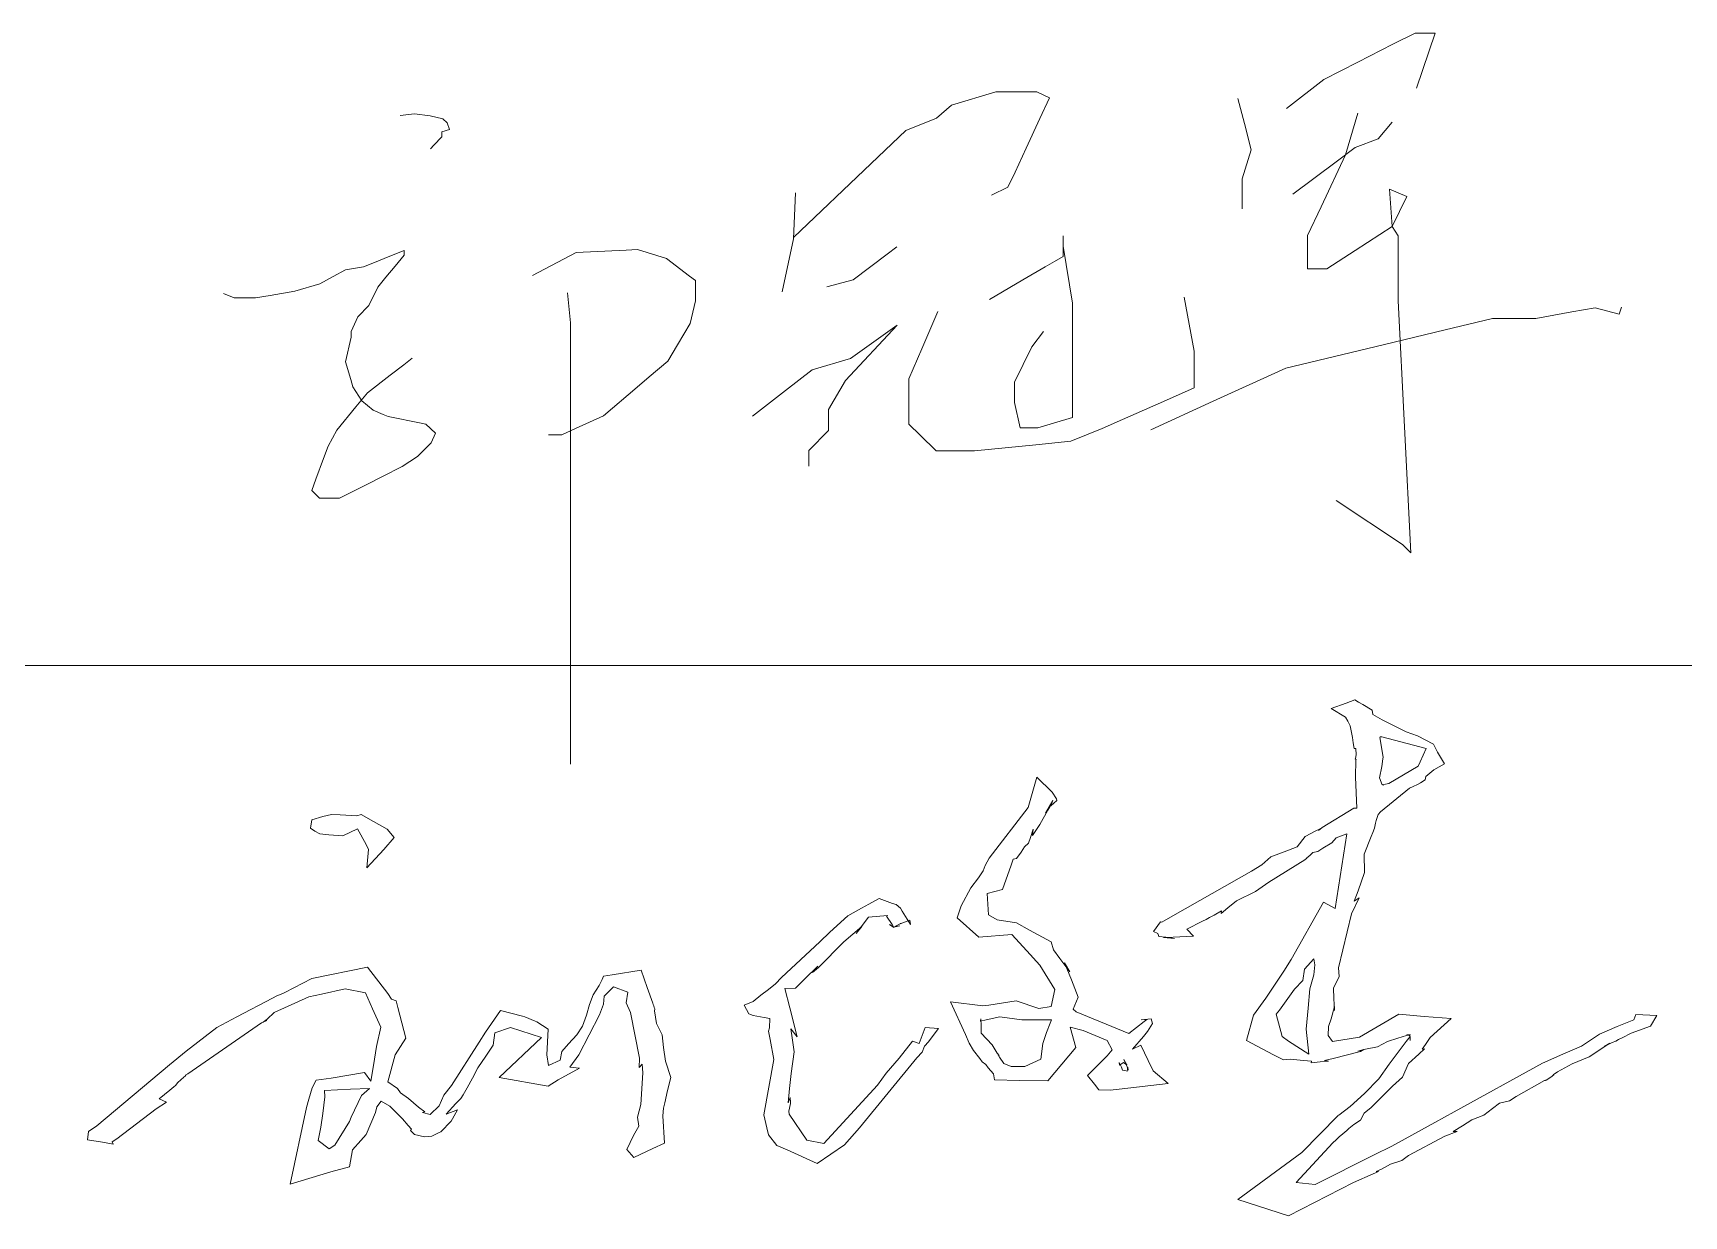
# Model space of a CAD drawing. Header units: millimetres. Extents: x 5 to 599, y 5 to 425.
# Drawn here: x 569.41 to 587.3, y 112 to 124.82 of the extents above; entities that cross this region are included whole.
import ezdxf

# ---------------------------------------------------------------- set-up
doc = ezdxf.new("R2010")
doc.units = ezdxf.units.MM
doc.linetypes.add('XKITLINE00', pattern=[0])
doc.layers.add('OtherObjectType', color=1, linetype='Continuous', lineweight=0)

# ---------------------------------------------------------------- blocks, each defined once
blk = doc.blocks.new('*A3')
at = {"layer": 'OtherObjectType', "color": 7, "linetype": 'XKITLINE00', "lineweight": 0}
for p, q in [((583.763, 124.503), (584.143, 124.697)), ((584.143, 124.697), (584.383, 124.819)), ((584.383, 124.819), (584.601, 124.819)), ((584.601, 124.819), (584.399, 124.223)), ((583.394, 124.315), (583.763, 124.503)), ((582.989, 124), (583.394, 124.315)), ((579.36, 124.038), (579.839, 124.181)), ((579.839, 124.181), (580.133, 124.181)), ((580.133, 124.181), (580.283, 124.181)), ((580.283, 124.181), (580.422, 124.118)), ((579.199, 123.896), (579.36, 124.038)), ((580.422, 124.118), (580.318, 123.894)), ((580.422, 124.118), (580.422, 124.118)), ((582.463, 124.109), (582.533, 123.84)), ((573.387, 123.924), (573.541, 123.943)), ((573.541, 123.943), (573.712, 123.921)), ((573.712, 123.921), (573.848, 123.888)), ((573.848, 123.888), (573.895, 123.846)), ((573.895, 123.846), (573.92, 123.772)), ((578.866, 123.764), (579.199, 123.896)), ((580.318, 123.894), (580.168, 123.571)), ((582.533, 123.84), (582.607, 123.552)), ((583.763, 123.949), (583.63, 123.5)), ((583.983, 123.674), (584.133, 123.852)), ((573.753, 123.605), (573.714, 123.565)), ((573.837, 123.693), (573.753, 123.605)), ((573.92, 123.772), (573.837, 123.747)), ((573.837, 123.747), (573.837, 123.693)), ((578.489, 123.405), (578.866, 123.764)), ((583.733, 123.577), (583.983, 123.674)), ((580.168, 123.571), (580.049, 123.313)), ((582.607, 123.552), (582.51, 123.24)), ((583.058, 123.074), (583.527, 123.423)), ((583.63, 123.5), (583.365, 122.937)), ((583.527, 123.423), (583.733, 123.577)), ((577.648, 122.604), (578.489, 123.405)), ((580.049, 123.313), (579.972, 123.147)), ((577.67, 123.086), (577.647, 122.589)), ((579.972, 123.147), (579.793, 123.063)), ((582.51, 123.24), (582.51, 122.914)), ((584.295, 123.046), (584.105, 123.127)), ((584.105, 123.127), (584.133, 122.723)), ((583.365, 122.937), (583.217, 122.624)), ((584.133, 122.723), (584.295, 123.046)), ((583.735, 122.463), (584.133, 122.723)), ((584.133, 122.723), (584.201, 122.621)), ((577.647, 122.589), (577.526, 122.013)), ((580.571, 122.508), (580.571, 122.622)), ((580.571, 122.622), (580.571, 122.508)), ((583.217, 122.624), (583.217, 122.383)), ((584.201, 122.621), (584.201, 122.348)), ((573.107, 122.332), (573.276, 122.4)), ((573.276, 122.4), (573.43, 122.461)), ((573.43, 122.412), (573.331, 122.292)), ((573.43, 122.461), (573.43, 122.412)), ((574.822, 122.192), (575.293, 122.441)), ((575.293, 122.441), (575.836, 122.466)), ((575.836, 122.466), (575.959, 122.472)), ((575.959, 122.472), (576.271, 122.377)), ((576.271, 122.377), (576.523, 122.185)), ((578.294, 122.143), (578.663, 122.423)), ((578.663, 122.423), (578.768, 122.503)), ((580.475, 122.342), (580.571, 122.397)), ((580.571, 122.397), (580.571, 122.508)), ((580.571, 122.508), (580.67, 121.892)), ((583.217, 122.383), (583.217, 122.263)), ((583.428, 122.263), (583.735, 122.463)), ((584.201, 122.348), (584.201, 122.062)), ((572.516, 122.101), (572.66, 122.179)), ((572.66, 122.179), (572.796, 122.253)), ((572.796, 122.253), (572.99, 122.286)), ((572.99, 122.286), (573.107, 122.332)), ((573.232, 122.172), (573.144, 122.066)), ((573.331, 122.292), (573.232, 122.172)), ((576.523, 122.185), (576.587, 122.136)), ((580.134, 122.143), (580.376, 122.284)), ((580.376, 122.284), (580.475, 122.342)), ((583.217, 122.263), (583.428, 122.263)), ((571.472, 121.995), (571.589, 121.948)), ((571.98, 121.975), (572.247, 122.02)), ((572.247, 122.02), (572.516, 122.101)), ((573.144, 122.066), (573.046, 121.868)), ((575.2, 122.002), (575.232, 121.679)), ((576.587, 122.136), (576.587, 121.918)), ((578.011, 122.069), (578.294, 122.143)), ((579.77, 121.932), (580.134, 122.143)), ((584.201, 122.062), (584.201, 121.918)), ((571.589, 121.948), (571.82, 121.948)), ((571.82, 121.948), (571.98, 121.975)), ((573.046, 121.868), (572.929, 121.742)), ((576.587, 121.918), (576.527, 121.673)), ((580.67, 121.892), (580.67, 121.259)), ((581.989, 121.373), (581.881, 121.955)), ((584.201, 121.918), (584.337, 119.185)), ((586.08, 121.796), (586.332, 121.841)), ((586.332, 121.841), (586.595, 121.773)), ((586.595, 121.773), (586.618, 121.848)), ((572.929, 121.742), (572.855, 121.584)), ((575.232, 121.679), (575.232, 121.206)), ((576.527, 121.673), (576.39, 121.441)), ((578.772, 121.653), (578.213, 121.054)), ((578.265, 121.293), (578.772, 121.653)), ((579.211, 121.801), (579.038, 121.396)), ((584.707, 121.602), (585.223, 121.727)), ((585.223, 121.727), (585.692, 121.727)), ((585.692, 121.727), (586.08, 121.796)), ((572.855, 121.524), (572.795, 121.257)), ((572.855, 121.584), (572.855, 121.524)), ((580.232, 121.419), (580.358, 121.584)), ((584.036, 121.441), (584.707, 121.602)), ((573.426, 121.225), (573.517, 121.296)), ((576.39, 121.441), (576.285, 121.264)), ((577.849, 121.17), (578.265, 121.293)), ((579.038, 121.396), (578.898, 121.07)), ((580.041, 121.037), (580.232, 121.419)), ((581.989, 121.111), (581.989, 121.373)), ((582.982, 121.188), (584.036, 121.441)), ((572.795, 121.257), (572.851, 121.064)), ((573.032, 120.919), (573.28, 121.111)), ((573.28, 121.111), (573.426, 121.225)), ((575.232, 121.206), (575.232, 121.006)), ((576.285, 121.264), (576.084, 121.093)), ((577.561, 120.945), (577.849, 121.17)), ((580.67, 121.259), (580.67, 121.014)), ((581.989, 120.975), (581.989, 121.111)), ((582.195, 120.828), (582.982, 121.188)), ((572.851, 121.064), (572.873, 120.986)), ((572.873, 120.986), (572.97, 120.834)), ((572.907, 120.767), (573.032, 120.919)), ((575.232, 121.006), (575.231, 116.896)), ((575.953, 120.981), (575.59, 120.672)), ((576.084, 121.093), (575.953, 120.981)), ((577.203, 120.666), (577.561, 120.945)), ((578.213, 121.054), (578.028, 120.74)), ((578.898, 121.07), (578.898, 120.786)), ((580.041, 120.814), (580.041, 121.037)), ((580.67, 121.014), (580.67, 120.831)), ((581.689, 120.842), (581.989, 120.975)), ((572.7, 120.516), (572.907, 120.767)), ((572.97, 120.834), (573.096, 120.732)), ((578.028, 120.74), (578.028, 120.512)), ((578.898, 120.786), (578.898, 120.58)), ((580.105, 120.54), (580.041, 120.814)), ((580.67, 120.831), (580.67, 120.654)), ((581.212, 120.631), (581.689, 120.842)), ((581.518, 120.519), (582.195, 120.828)), ((573.096, 120.732), (573.201, 120.687)), ((573.201, 120.687), (573.256, 120.664)), ((573.256, 120.664), (573.616, 120.59)), ((573.616, 120.59), (573.665, 120.58)), ((573.665, 120.58), (573.769, 120.483)), ((575.59, 120.672), (575.286, 120.533)), ((578.898, 120.58), (579.02, 120.46)), ((580.67, 120.654), (580.295, 120.54)), ((580.993, 120.534), (581.212, 120.631)), ((572.605, 120.343), (572.7, 120.516)), ((573.769, 120.483), (573.722, 120.379)), ((575.138, 120.466), (574.995, 120.466)), ((575.286, 120.533), (575.138, 120.466)), ((578.028, 120.512), (577.815, 120.295)), ((579.02, 120.46), (579.194, 120.29)), ((580.295, 120.54), (580.105, 120.54)), ((580.272, 120.358), (580.654, 120.397)), ((580.654, 120.397), (580.993, 120.534)), ((572.474, 119.986), (572.555, 120.207)), ((572.555, 120.207), (572.605, 120.343)), ((573.574, 120.23), (573.41, 120.121)), ((573.722, 120.379), (573.574, 120.23)), ((577.815, 120.295), (577.815, 120.124)), ((579.194, 120.29), (579.609, 120.29)), ((579.609, 120.29), (580.272, 120.358)), ((573.41, 120.121), (573.194, 120.012)), ((572.429, 119.863), (572.474, 119.986)), ((572.512, 119.777), (572.429, 119.863)), ((572.89, 119.859), (572.728, 119.777)), ((573.019, 119.924), (572.89, 119.859)), ((573.194, 120.012), (573.019, 119.924)), ((572.557, 119.777), (572.512, 119.777)), ((572.728, 119.777), (572.557, 119.777)), ((584.245, 119.277), (583.527, 119.752)), ((584.337, 119.185), (584.245, 119.277)), ((539.9, 117.964), (593.969, 117.964)), ((583.636, 117.558), (583.474, 117.498)), ((583.731, 117.595), (583.636, 117.558)), ((583.636, 117.558), (583.636, 117.558)), ((583.769, 117.569), (583.731, 117.595)), ((583.816, 117.541), (583.769, 117.569)), ((583.917, 117.481), (583.816, 117.541)), ((583.816, 117.541), (583.816, 117.541)), ((583.474, 117.498), (583.63, 117.405)), ((583.63, 117.405), (583.655, 117.361)), ((583.655, 117.361), (583.655, 117.361)), ((583.655, 117.361), (583.68, 117.312)), ((583.924, 117.434), (583.917, 117.481)), ((584.026, 117.378), (583.924, 117.434)), ((584.287, 117.248), (584.026, 117.378)), ((584.026, 117.378), (584.026, 117.378)), ((584.026, 117.378), (584.026, 117.378)), ((583.68, 117.312), (583.705, 117.184)), ((583.705, 117.184), (583.711, 117.128)), ((584.002, 117.185), (584.004, 117.194)), ((584.036, 116.973), (584.002, 117.185)), ((584.004, 117.194), (584.004, 117.194)), ((584.004, 117.194), (584.022, 117.193)), ((584.022, 117.193), (584.501, 117.065)), ((584.408, 117.204), (584.287, 117.248)), ((584.287, 117.248), (584.287, 117.248)), ((584.287, 117.248), (584.287, 117.248)), ((584.582, 117.114), (584.408, 117.204)), ((583.711, 117.128), (583.711, 117.128)), ((583.711, 117.128), (583.724, 117.066)), ((583.724, 117.066), (583.741, 117.065)), ((583.745, 116.999), (583.736, 116.958)), ((583.741, 117.065), (583.745, 116.999)), ((583.745, 116.999), (583.745, 116.999)), ((583.745, 116.999), (583.745, 116.999)), ((584.501, 117.065), (584.436, 116.923)), ((584.624, 117.026), (584.582, 117.114)), ((584.702, 116.898), (584.624, 117.026)), ((584.624, 117.026), (584.624, 117.026)), ((583.736, 116.958), (583.735, 116.954)), ((583.735, 116.954), (583.743, 116.948)), ((583.736, 116.958), (583.736, 116.958)), ((583.736, 116.958), (583.736, 116.958)), ((583.742, 116.944), (583.736, 116.754)), ((583.743, 116.948), (583.742, 116.944)), ((583.742, 116.944), (583.742, 116.944)), ((583.742, 116.944), (583.742, 116.944)), ((583.998, 116.749), (584.024, 116.872)), ((584.024, 116.872), (584.032, 116.955)), ((584.032, 116.955), (584.036, 116.973)), ((584.032, 116.955), (584.032, 116.955)), ((584.417, 116.873), (584.098, 116.688)), ((584.436, 116.923), (584.417, 116.873)), ((584.436, 116.923), (584.436, 116.923)), ((584.541, 116.797), (584.584, 116.835)), ((584.584, 116.835), (584.702, 116.898)), ((580.285, 116.756), (580.189, 116.425)), ((580.452, 116.592), (580.285, 116.756)), ((583.736, 116.754), (583.736, 116.754)), ((583.736, 116.754), (583.736, 116.754)), ((583.736, 116.754), (583.753, 116.418)), ((584.025, 116.672), (583.998, 116.749)), ((584.007, 116.381), (584.323, 116.635)), ((584.035, 116.676), (584.025, 116.672)), ((584.025, 116.672), (584.025, 116.672)), ((584.034, 116.671), (584.035, 116.676)), ((584.042, 116.67), (584.034, 116.671)), ((584.034, 116.671), (584.034, 116.671)), ((584.034, 116.671), (584.034, 116.671)), ((584.043, 116.675), (584.042, 116.67)), ((584.098, 116.688), (584.043, 116.675)), ((584.043, 116.675), (584.043, 116.675)), ((584.323, 116.635), (584.362, 116.655)), ((584.323, 116.635), (584.323, 116.635)), ((584.323, 116.635), (584.323, 116.635)), ((584.362, 116.655), (584.41, 116.674)), ((584.41, 116.674), (584.44, 116.694)), ((584.44, 116.694), (584.491, 116.727)), ((584.44, 116.694), (584.44, 116.694)), ((584.491, 116.727), (584.499, 116.764)), ((584.499, 116.764), (584.541, 116.797)), ((584.541, 116.797), (584.541, 116.797)), ((580.441, 116.458), (580.378, 116.366)), ((580.402, 116.396), (580.441, 116.458)), ((580.418, 116.432), (580.459, 116.503)), ((580.459, 116.503), (580.438, 116.444)), ((580.438, 116.444), (580.503, 116.503)), ((580.498, 116.522), (580.452, 116.592)), ((580.452, 116.592), (580.452, 116.592)), ((580.452, 116.592), (580.452, 116.592)), ((580.503, 116.503), (580.498, 116.522)), ((580.503, 116.503), (580.503, 116.503)), ((572.428, 116.293), (572.417, 116.201)), ((572.549, 116.328), (572.428, 116.293)), ((572.428, 116.293), (572.428, 116.293)), ((572.642, 116.352), (572.549, 116.328)), ((572.737, 116.348), (572.642, 116.352)), ((572.918, 116.336), (572.737, 116.348)), ((572.737, 116.348), (572.737, 116.348)), ((572.965, 116.351), (572.918, 116.336)), ((573.097, 116.274), (572.965, 116.351)), ((573.245, 116.191), (573.097, 116.274)), ((573.097, 116.274), (573.097, 116.274)), ((580.189, 116.425), (579.768, 115.878)), ((580.189, 116.425), (580.189, 116.425)), ((580.189, 116.425), (580.189, 116.425)), ((580.189, 116.425), (580.189, 116.425)), ((580.316, 116.241), (580.402, 116.396)), ((580.378, 116.366), (580.418, 116.432)), ((580.402, 116.396), (580.402, 116.396)), ((580.402, 116.396), (580.402, 116.396)), ((580.418, 116.432), (580.418, 116.432)), ((583.718, 116.421), (583.377, 116.21)), ((583.753, 116.418), (583.718, 116.421)), ((583.954, 116.255), (583.961, 116.287)), ((583.961, 116.287), (583.983, 116.35)), ((583.983, 116.35), (584.007, 116.381)), ((584.007, 116.381), (584.007, 116.381)), ((584.007, 116.381), (584.007, 116.381)), ((572.417, 116.201), (572.417, 116.201)), ((572.417, 116.201), (572.417, 116.201)), ((572.417, 116.201), (572.463, 116.169)), ((572.463, 116.169), (572.518, 116.14)), ((572.518, 116.14), (572.613, 116.132)), ((572.613, 116.132), (572.613, 116.132)), ((572.613, 116.132), (572.767, 116.118)), ((572.767, 116.118), (572.923, 116.197)), ((572.923, 116.197), (573.018, 116.025)), ((573.208, 115.971), (573.322, 116.1)), ((573.322, 116.1), (573.245, 116.191)), ((580.195, 116.039), (580.217, 116.102)), ((580.217, 116.102), (580.245, 116.192)), ((580.217, 116.102), (580.217, 116.102)), ((580.239, 116.123), (580.316, 116.241)), ((580.245, 116.192), (580.239, 116.123)), ((580.316, 116.241), (580.316, 116.241)), ((580.316, 116.241), (580.316, 116.241)), ((583.19, 116.111), (583.106, 116.002)), ((583.308, 116.174), (583.19, 116.111)), ((583.346, 116.19), (583.308, 116.174)), ((583.308, 116.174), (583.308, 116.174)), ((583.377, 116.21), (583.335, 116.177)), ((583.335, 116.177), (583.346, 116.19)), ((583.377, 116.21), (583.377, 116.21)), ((583.481, 116.043), (583.528, 116.099)), ((583.642, 116.14), (583.515, 115.333)), ((583.528, 116.099), (583.642, 116.14)), ((583.642, 116.14), (583.642, 116.14)), ((583.832, 115.922), (583.906, 116.111)), ((583.906, 116.111), (583.925, 116.156)), ((583.906, 116.111), (583.906, 116.111)), ((583.925, 116.156), (583.943, 116.201)), ((583.943, 116.201), (583.954, 116.255)), ((583.954, 116.255), (583.954, 116.255)), ((573.018, 116.025), (573.018, 116.025)), ((573.018, 116.025), (573.042, 115.972)), ((573.042, 115.972), (573.026, 115.774)), ((573.026, 115.774), (573.208, 115.971)), ((573.208, 115.971), (573.208, 115.971)), ((580.064, 115.874), (580.114, 115.944)), ((580.114, 115.944), (580.152, 116.001)), ((580.114, 115.944), (580.114, 115.944)), ((580.152, 116.001), (580.195, 116.039)), ((582.963, 115.946), (582.821, 115.893)), ((583.106, 116.002), (582.963, 115.946)), ((582.963, 115.946), (582.963, 115.946)), ((583.243, 115.906), (583.276, 115.94)), ((583.276, 115.94), (583.33, 115.949)), ((583.33, 115.949), (583.382, 115.986)), ((583.382, 115.986), (583.481, 116.043)), ((583.382, 115.986), (583.382, 115.986)), ((583.833, 115.722), (583.832, 115.922)), ((579.703, 115.739), (579.653, 115.665)), ((579.725, 115.798), (579.703, 115.739)), ((579.768, 115.878), (579.725, 115.798)), ((579.768, 115.878), (579.768, 115.878)), ((579.768, 115.878), (579.768, 115.878)), ((579.914, 115.539), (580.005, 115.8)), ((580.005, 115.8), (580.028, 115.868)), ((580.005, 115.8), (580.005, 115.8)), ((580.028, 115.868), (580.064, 115.874)), ((582.612, 115.736), (581.758, 115.251)), ((582.723, 115.805), (582.612, 115.736)), ((582.612, 115.736), (582.612, 115.736)), ((582.612, 115.736), (582.612, 115.736)), ((582.821, 115.893), (582.723, 115.805)), ((582.797, 115.617), (583.189, 115.86)), ((583.189, 115.86), (583.21, 115.877)), ((583.189, 115.86), (583.189, 115.86)), ((583.189, 115.86), (583.189, 115.86)), ((583.21, 115.877), (583.211, 115.881)), ((583.211, 115.881), (583.243, 115.906)), ((583.243, 115.906), (583.243, 115.906)), ((579.569, 115.556), (579.466, 115.361)), ((579.653, 115.665), (579.569, 115.556)), ((579.653, 115.665), (579.653, 115.665)), ((582.654, 115.518), (582.797, 115.617)), ((582.797, 115.617), (582.797, 115.617)), ((582.797, 115.617), (582.797, 115.617)), ((583.765, 115.524), (583.833, 115.722)), ((578.465, 115.378), (578.386, 115.334)), ((578.575, 115.442), (578.465, 115.378)), ((578.72, 115.387), (578.575, 115.442)), ((578.761, 115.374), (578.72, 115.387)), ((578.72, 115.387), (578.72, 115.387)), ((578.806, 115.337), (578.761, 115.374)), ((579.748, 115.494), (579.914, 115.539)), ((579.76, 115.265), (579.748, 115.494)), ((582.354, 115.341), (582.449, 115.416)), ((582.449, 115.416), (582.654, 115.518)), ((583.389, 115.4), (583.04, 114.781)), ((583.515, 115.333), (583.389, 115.4)), ((583.695, 115.275), (583.775, 115.449)), ((583.724, 115.412), (583.765, 115.524)), ((583.775, 115.449), (583.724, 115.412)), ((583.765, 115.524), (583.765, 115.524)), ((578.238, 115.254), (578.043, 115.077)), ((578.386, 115.334), (578.238, 115.254)), ((578.328, 115.06), (578.462, 115.239)), ((578.386, 115.334), (578.386, 115.334)), ((578.462, 115.239), (578.666, 115.257)), ((578.462, 115.239), (578.462, 115.239)), ((578.666, 115.257), (578.656, 115.249)), ((578.656, 115.249), (578.716, 115.16)), ((578.825, 115.303), (578.806, 115.337)), ((578.823, 115.173), (578.909, 115.207)), ((578.917, 115.16), (578.825, 115.303)), ((578.825, 115.303), (578.825, 115.303)), ((578.909, 115.207), (578.917, 115.16)), ((579.466, 115.361), (579.421, 115.23)), ((579.421, 115.23), (579.657, 115.023)), ((579.854, 115.21), (579.76, 115.265)), ((579.76, 115.265), (579.76, 115.265)), ((580.065, 115.177), (579.854, 115.21)), ((581.758, 115.251), (581.639, 115.183)), ((581.758, 115.251), (581.758, 115.251)), ((581.758, 115.251), (581.758, 115.251)), ((581.911, 115.107), (582.078, 115.194)), ((582.078, 115.194), (582.118, 115.214)), ((582.078, 115.194), (582.078, 115.194)), ((582.118, 115.214), (582.157, 115.233)), ((582.157, 115.233), (582.206, 115.261)), ((582.206, 115.261), (582.285, 115.305)), ((582.206, 115.261), (582.206, 115.261)), ((582.28, 115.278), (582.354, 115.341)), ((582.285, 115.305), (582.28, 115.278)), ((582.354, 115.341), (582.354, 115.341)), ((583.553, 114.688), (583.695, 115.275)), ((583.695, 115.275), (583.695, 115.275)), ((583.695, 115.275), (583.695, 115.275)), ((578.043, 115.077), (577.933, 114.97)), ((578.195, 114.97), (578.388, 115.138)), ((578.388, 115.138), (578.328, 115.06)), ((578.735, 115.125), (578.689, 115.157)), ((578.689, 115.157), (578.736, 115.13)), ((578.716, 115.16), (578.716, 115.16)), ((578.716, 115.16), (578.735, 115.125)), ((578.736, 115.13), (578.8, 115.143)), ((578.736, 115.13), (578.736, 115.13)), ((578.746, 115.138), (578.804, 115.166)), ((578.8, 115.143), (578.746, 115.138)), ((578.804, 115.166), (578.805, 115.17)), ((578.804, 115.166), (578.804, 115.166)), ((578.804, 115.166), (578.804, 115.166)), ((578.805, 115.17), (578.814, 115.169)), ((578.814, 115.169), (578.823, 115.173)), ((578.814, 115.169), (578.814, 115.169)), ((578.814, 115.169), (578.814, 115.169)), ((578.823, 115.173), (578.823, 115.173)), ((578.823, 115.173), (578.823, 115.173)), ((579.657, 115.023), (580.012, 115.051)), ((580.012, 115.051), (580.176, 114.874)), ((580.206, 115.099), (580.065, 115.177)), ((580.441, 114.971), (580.206, 115.099)), ((580.206, 115.099), (580.206, 115.099)), ((581.623, 115.189), (581.548, 115.084)), ((581.548, 115.084), (581.596, 115.061)), ((581.596, 115.061), (581.606, 115.028)), ((581.606, 115.028), (581.683, 115.021)), ((581.639, 115.183), (581.623, 115.189)), ((581.657, 115.018), (581.763, 115.023)), ((581.777, 115.007), (581.657, 115.018)), ((581.683, 115.021), (581.683, 115.021)), ((581.683, 115.021), (581.777, 115.007)), ((581.763, 115.023), (581.983, 115.031)), ((581.763, 115.023), (581.763, 115.023)), ((581.983, 115.031), (581.911, 115.107)), ((577.933, 114.97), (577.519, 114.585)), ((577.918, 114.693), (578.195, 114.97)), ((577.933, 114.97), (577.933, 114.97)), ((577.933, 114.97), (577.933, 114.97)), ((578.195, 114.97), (578.195, 114.97)), ((578.195, 114.97), (578.195, 114.97)), ((580.176, 114.874), (580.176, 114.874)), ((580.176, 114.874), (580.317, 114.717)), ((580.466, 114.885), (580.441, 114.971)), ((580.534, 114.79), (580.466, 114.885)), ((573.034, 114.695), (572.431, 114.573)), ((573.253, 114.41), (573.034, 114.695)), ((575.998, 114.663), (575.682, 114.612)), ((576.063, 114.476), (575.998, 114.663)), ((577.769, 114.567), (577.912, 114.707)), ((577.912, 114.707), (577.854, 114.638)), ((577.854, 114.638), (577.918, 114.693)), ((577.918, 114.693), (577.918, 114.693)), ((577.918, 114.693), (577.918, 114.693)), ((580.317, 114.717), (580.481, 114.456)), ((580.643, 114.646), (580.534, 114.79)), ((580.534, 114.79), (580.534, 114.79)), ((580.66, 114.56), (580.585, 114.744)), ((580.585, 114.744), (580.643, 114.646)), ((583.04, 114.781), (582.96, 114.654)), ((583.04, 114.781), (583.04, 114.781)), ((583.183, 114.675), (583.166, 114.551)), ((583.286, 114.787), (583.183, 114.675)), ((583.284, 114.615), (583.298, 114.721)), ((583.298, 114.721), (583.286, 114.787)), ((583.286, 114.787), (583.286, 114.787)), ((583.298, 114.721), (583.298, 114.721)), ((583.298, 114.721), (583.298, 114.721)), ((583.559, 114.595), (583.553, 114.688)), ((583.553, 114.688), (583.553, 114.688)), ((583.553, 114.688), (583.553, 114.688)), ((572.431, 114.573), (572.137, 114.423)), ((575.544, 114.499), (575.479, 114.398)), ((575.575, 114.562), (575.544, 114.499)), ((575.544, 114.499), (575.544, 114.499)), ((575.591, 114.597), (575.575, 114.562)), ((575.682, 114.612), (575.591, 114.597)), ((575.598, 114.383), (575.698, 114.485)), ((575.682, 114.612), (575.682, 114.612)), ((575.698, 114.485), (575.698, 114.485)), ((575.698, 114.485), (575.852, 114.425)), ((577.453, 114.517), (577.378, 114.454)), ((577.519, 114.585), (577.453, 114.517)), ((577.519, 114.585), (577.519, 114.585)), ((577.519, 114.585), (577.519, 114.585)), ((577.67, 114.469), (577.769, 114.567)), ((577.769, 114.567), (577.769, 114.567)), ((580.734, 114.372), (580.66, 114.56)), ((580.66, 114.56), (580.66, 114.56)), ((582.845, 114.478), (582.767, 114.36)), ((582.96, 114.654), (582.845, 114.478)), ((583.166, 114.551), (583.076, 114.457)), ((583.243, 114.461), (583.284, 114.615)), ((583.498, 114.47), (583.559, 114.595)), ((572.002, 114.361), (571.618, 114.158)), ((572.051, 114.384), (572.002, 114.361)), ((572.002, 114.361), (572.002, 114.361)), ((572.002, 114.361), (572.002, 114.361)), ((572.022, 114.206), (572.398, 114.376)), ((572.098, 114.403), (572.051, 114.384)), ((572.137, 114.423), (572.098, 114.403)), ((572.137, 114.423), (572.137, 114.423)), ((572.398, 114.376), (572.536, 114.405)), ((572.536, 114.405), (572.792, 114.461)), ((572.536, 114.405), (572.536, 114.405)), ((572.792, 114.461), (573.01, 114.418)), ((573.01, 114.418), (573.087, 114.244)), ((573.293, 114.35), (573.253, 114.41)), ((573.253, 114.41), (573.253, 114.41)), ((573.342, 114.332), (573.293, 114.35)), ((573.361, 114.261), (573.342, 114.332)), ((575.479, 114.398), (575.439, 114.291)), ((575.588, 114.296), (575.598, 114.383)), ((575.852, 114.425), (575.836, 114.31)), ((575.836, 114.31), (575.883, 114.204)), ((576.124, 114.307), (576.063, 114.476)), ((576.129, 114.293), (576.124, 114.307)), ((576.124, 114.307), (576.124, 114.307)), ((577.211, 114.325), (577.115, 114.283)), ((577.295, 114.392), (577.211, 114.325)), ((577.378, 114.454), (577.295, 114.392)), ((577.295, 114.392), (577.295, 114.392)), ((577.555, 114.466), (577.67, 114.469)), ((577.607, 114.256), (577.555, 114.466)), ((579.7, 114.276), (579.351, 114.321)), ((579.351, 114.321), (579.512, 113.967)), ((580.061, 114.331), (579.763, 114.284)), ((580.306, 114.249), (580.061, 114.331)), ((580.481, 114.456), (580.441, 114.269)), ((580.68, 114.242), (580.734, 114.372)), ((582.767, 114.36), (582.632, 114.177)), ((582.767, 114.36), (582.767, 114.36)), ((583.076, 114.457), (582.914, 114.23)), ((583.076, 114.457), (583.076, 114.457)), ((583.076, 114.457), (583.076, 114.457)), ((583.225, 114.253), (583.243, 114.461)), ((583.501, 114.358), (583.498, 114.47)), ((583.508, 114.228), (583.501, 114.358)), ((583.501, 114.358), (583.501, 114.358)), ((571.618, 114.158), (571.402, 114.043)), ((571.618, 114.158), (571.618, 114.158)), ((571.618, 114.158), (571.618, 114.158)), ((571.884, 114.093), (571.942, 114.12)), ((571.903, 114.1), (571.945, 114.133)), ((571.942, 114.12), (571.903, 114.1)), ((571.945, 114.133), (572.022, 114.206)), ((571.945, 114.133), (571.945, 114.133)), ((573.087, 114.244), (573.087, 114.244)), ((573.087, 114.244), (573.176, 114.045)), ((573.448, 113.927), (573.361, 114.261)), ((573.361, 114.261), (573.361, 114.261)), ((574.472, 114.225), (574.31, 113.993)), ((574.713, 114.166), (574.472, 114.225)), ((574.738, 114.159), (574.713, 114.166)), ((574.713, 114.166), (574.713, 114.166)), ((574.85, 114.112), (574.738, 114.159)), ((575.324, 113.748), (575.546, 114.179)), ((575.406, 114.177), (575.363, 114.056)), ((575.439, 114.291), (575.406, 114.177)), ((575.406, 114.177), (575.406, 114.177)), ((575.546, 114.179), (575.588, 114.296)), ((575.546, 114.179), (575.546, 114.179)), ((575.546, 114.179), (575.546, 114.179)), ((575.883, 114.204), (575.883, 114.204)), ((575.883, 114.204), (575.883, 114.204)), ((575.883, 114.204), (575.98, 113.712)), ((576.135, 114.278), (576.129, 114.293)), ((576.14, 114.259), (576.135, 114.278)), ((576.146, 114.245), (576.14, 114.259)), ((576.14, 114.259), (576.14, 114.259)), ((576.141, 114.222), (576.145, 114.24)), ((576.164, 114.085), (576.141, 114.222)), ((576.141, 114.222), (576.141, 114.222)), ((576.145, 114.24), (576.146, 114.245)), ((577.115, 114.283), (577.165, 114.19)), ((577.165, 114.19), (577.213, 114.171)), ((577.213, 114.171), (577.332, 114.151)), ((577.332, 114.151), (577.391, 114.141)), ((577.391, 114.141), (577.387, 114.039)), ((577.391, 114.141), (577.391, 114.141)), ((577.689, 113.942), (577.607, 114.256)), ((577.607, 114.256), (577.607, 114.256)), ((579.679, 114.138), (579.674, 114.111)), ((579.674, 114.111), (579.679, 114.138)), ((579.674, 114.111), (579.737, 114.124)), ((579.737, 114.124), (579.674, 114.111)), ((579.681, 114.064), (579.679, 114.138)), ((579.679, 114.138), (579.681, 114.064)), ((579.763, 114.284), (579.7, 114.276)), ((579.737, 114.124), (579.884, 114.157)), ((579.884, 114.157), (579.737, 114.124)), ((579.737, 114.124), (579.737, 114.124)), ((579.737, 114.124), (579.737, 114.124)), ((579.763, 114.284), (579.763, 114.284)), ((579.884, 114.157), (580.122, 114.126)), ((580.122, 114.126), (579.884, 114.157)), ((580.122, 114.126), (580.271, 114.126)), ((580.271, 114.126), (580.122, 114.126)), ((580.271, 114.126), (580.271, 114.126)), ((580.271, 114.126), (580.445, 114.124)), ((580.445, 114.124), (580.271, 114.126)), ((580.271, 114.126), (580.271, 114.126)), ((580.441, 114.269), (580.306, 114.249)), ((580.445, 114.124), (580.429, 114.089)), ((580.429, 114.089), (580.445, 114.124)), ((580.441, 114.269), (580.441, 114.269)), ((580.709, 114.212), (580.68, 114.242)), ((581.28, 113.979), (580.709, 114.212)), ((580.709, 114.212), (580.709, 114.212)), ((580.709, 114.212), (580.709, 114.212)), ((581.523, 114.138), (581.415, 114.125)), ((581.415, 114.125), (581.477, 114.128)), ((581.477, 114.128), (581.447, 114.108)), ((581.538, 114.086), (581.523, 114.138)), ((581.523, 114.138), (581.523, 114.138)), ((582.632, 114.177), (582.556, 113.9)), ((582.914, 114.23), (582.879, 114.187)), ((582.879, 114.187), (582.941, 113.944)), ((582.914, 114.23), (582.914, 114.23)), ((582.914, 114.23), (582.914, 114.23)), ((583.203, 114.023), (583.225, 114.253)), ((583.225, 114.253), (583.225, 114.253)), ((583.445, 114.052), (583.472, 114.138)), ((583.472, 114.138), (583.508, 114.269)), ((583.472, 114.138), (583.472, 114.138)), ((583.508, 114.269), (583.508, 114.228)), ((584.207, 114.187), (583.779, 113.938)), ((584.482, 114.162), (584.207, 114.187)), ((584.774, 114.141), (584.482, 114.162)), ((584.482, 114.162), (584.482, 114.162)), ((584.547, 113.933), (584.774, 114.141)), ((586.754, 114.124), (586.573, 114.052)), ((586.775, 114.182), (586.754, 114.124)), ((587, 114.171), (586.775, 114.182)), ((586.932, 114.056), (587, 114.171)), ((587, 114.171), (587, 114.171)), ((571.402, 114.043), (571.068, 113.786)), ((571.086, 113.542), (571.884, 114.093)), ((571.884, 114.093), (571.884, 114.093)), ((571.884, 114.093), (571.884, 114.093)), ((573.176, 114.045), (573.132, 113.835)), ((574.31, 113.993), (574.243, 113.883)), ((574.393, 113.851), (574.413, 113.984)), ((574.413, 113.984), (574.582, 114.043)), ((574.582, 114.043), (574.582, 114.043)), ((574.582, 114.043), (574.918, 113.933)), ((574.867, 114.105), (574.85, 114.112)), ((574.989, 114.025), (574.867, 114.105)), ((574.867, 114.105), (574.867, 114.105)), ((574.974, 113.747), (574.989, 114.025)), ((575.3, 113.964), (575.209, 113.865)), ((575.363, 114.056), (575.3, 113.964)), ((576.226, 113.963), (576.164, 114.085)), ((576.241, 113.827), (576.226, 113.963)), ((577.387, 114.039), (577.379, 114.003)), ((577.379, 114.003), (577.395, 113.913)), ((577.634, 113.929), (577.62, 114.028)), ((577.62, 114.028), (577.689, 113.942)), ((579.074, 114.044), (579.011, 113.869)), ((579.22, 114.031), (579.074, 114.044)), ((579.074, 114.044), (579.074, 114.044)), ((579.111, 113.888), (579.172, 113.97)), ((579.172, 113.97), (579.22, 114.031)), ((579.512, 113.967), (579.512, 113.967)), ((579.512, 113.967), (579.553, 113.871)), ((579.681, 113.98), (579.681, 114.064)), ((579.681, 114.064), (579.681, 114.064)), ((579.681, 114.064), (579.681, 114.064)), ((579.681, 114.064), (579.681, 113.98)), ((579.802, 113.853), (579.681, 113.98)), ((579.681, 113.98), (579.802, 113.853)), ((580.391, 113.99), (580.348, 113.868)), ((580.348, 113.868), (580.391, 113.99)), ((580.429, 114.089), (580.391, 113.99)), ((580.391, 113.99), (580.429, 114.089)), ((580.391, 113.99), (580.391, 113.99)), ((580.391, 113.99), (580.391, 113.99)), ((580.706, 113.827), (580.647, 114.046)), ((580.647, 114.046), (580.647, 114.046)), ((580.647, 114.046), (580.788, 114.01)), ((580.788, 114.01), (581.045, 113.903)), ((581.447, 114.108), (581.28, 113.979)), ((581.28, 113.979), (581.28, 113.979)), ((581.28, 113.979), (581.28, 113.979)), ((581.28, 113.979), (581.28, 113.979)), ((581.322, 113.808), (581.439, 113.946)), ((581.439, 113.946), (581.485, 113.998)), ((581.439, 113.946), (581.439, 113.946)), ((581.447, 114.108), (581.447, 114.108)), ((581.447, 114.108), (581.447, 114.108)), ((581.485, 113.998), (581.538, 114.086)), ((582.941, 113.944), (583.01, 113.896)), ((583.233, 113.755), (583.203, 114.023)), ((583.442, 113.955), (583.445, 114.052)), ((583.489, 113.89), (583.442, 113.955)), ((584.196, 113.928), (584.29, 113.957)), ((584.331, 113.944), (584.285, 113.892)), ((584.29, 113.957), (584.334, 113.962)), ((584.29, 113.957), (584.29, 113.957)), ((584.29, 113.957), (584.29, 113.957)), ((584.334, 113.962), (584.292, 113.966)), ((584.292, 113.966), (584.324, 113.954)), ((584.324, 113.954), (584.324, 113.954)), ((584.324, 113.954), (584.33, 113.902)), ((584.33, 113.902), (584.331, 113.944)), ((586.381, 113.972), (586.187, 113.84)), ((586.573, 114.052), (586.381, 113.972)), ((586.573, 114.052), (586.573, 114.052)), ((586.626, 113.931), (586.724, 113.982)), ((586.724, 113.982), (586.932, 114.056)), ((571.068, 113.786), (570.888, 113.639)), ((573.132, 113.835), (573.097, 113.629)), ((573.332, 113.747), (573.448, 113.927)), ((574.243, 113.883), (573.942, 113.413)), ((574.243, 113.883), (574.243, 113.883)), ((574.243, 113.883), (574.243, 113.883)), ((574.316, 113.732), (574.393, 113.851)), ((574.918, 113.933), (574.459, 113.501)), ((575.139, 113.783), (575.119, 113.687)), ((575.209, 113.865), (575.139, 113.783)), ((575.209, 113.865), (575.209, 113.865)), ((576.261, 113.677), (576.241, 113.827)), ((576.241, 113.827), (576.241, 113.827)), ((577.395, 113.913), (577.395, 113.913)), ((577.395, 113.913), (577.436, 113.696)), ((577.623, 113.544), (577.655, 113.778)), ((577.655, 113.778), (577.634, 113.929)), ((577.634, 113.929), (577.634, 113.929)), ((578.937, 113.894), (578.794, 113.712)), ((579.011, 113.869), (578.937, 113.894)), ((578.986, 113.713), (579.044, 113.777)), ((579.044, 113.777), (579.066, 113.841)), ((579.066, 113.841), (579.111, 113.888)), ((579.111, 113.888), (579.111, 113.888)), ((579.553, 113.871), (579.597, 113.792)), ((579.597, 113.792), (579.667, 113.707)), ((579.854, 113.764), (579.802, 113.853)), ((579.802, 113.853), (579.854, 113.764)), ((579.875, 113.739), (579.854, 113.764)), ((579.854, 113.764), (579.854, 113.764)), ((579.854, 113.764), (579.854, 113.764)), ((579.854, 113.764), (579.875, 113.739)), ((580.348, 113.868), (580.329, 113.698)), ((580.329, 113.698), (580.348, 113.868)), ((580.402, 113.464), (580.706, 113.827)), ((581.045, 113.903), (581.102, 113.8)), ((581.102, 113.8), (581.045, 113.735)), ((581.102, 113.8), (581.102, 113.8)), ((581.41, 113.851), (581.322, 113.808)), ((581.489, 113.686), (581.41, 113.851)), ((582.556, 113.9), (582.847, 113.748)), ((583.01, 113.896), (583.01, 113.896)), ((583.01, 113.896), (583.233, 113.755)), ((583.779, 113.938), (583.489, 113.89)), ((583.489, 113.89), (583.489, 113.89)), ((583.494, 113.708), (583.79, 113.784)), ((583.764, 113.786), (583.847, 113.806)), ((583.829, 113.803), (583.764, 113.786)), ((583.79, 113.784), (583.829, 113.803)), ((583.79, 113.784), (583.79, 113.784)), ((583.79, 113.784), (583.79, 113.784)), ((583.847, 113.806), (583.975, 113.832)), ((583.847, 113.806), (583.847, 113.806)), ((583.975, 113.832), (584.084, 113.892)), ((584.084, 113.892), (584.196, 113.928)), ((584.285, 113.892), (584.101, 113.644)), ((584.196, 113.928), (584.196, 113.928)), ((584.196, 113.928), (584.196, 113.928)), ((584.285, 113.892), (584.285, 113.892)), ((584.285, 113.892), (584.285, 113.892)), ((584.422, 113.754), (584.486, 113.813)), ((584.459, 113.807), (584.496, 113.859)), ((584.486, 113.813), (584.459, 113.807)), ((584.496, 113.859), (584.547, 113.933)), ((584.496, 113.859), (584.496, 113.859)), ((586.187, 113.84), (585.985, 113.752)), ((586.268, 113.726), (586.429, 113.828)), ((586.429, 113.828), (586.491, 113.873)), ((586.429, 113.828), (586.429, 113.828)), ((586.431, 113.837), (586.519, 113.88)), ((586.491, 113.873), (586.431, 113.837)), ((586.519, 113.88), (586.557, 113.895)), ((586.519, 113.88), (586.519, 113.88)), ((586.557, 113.895), (586.587, 113.911)), ((586.587, 113.911), (586.626, 113.931)), ((586.626, 113.931), (586.626, 113.931)), ((570.888, 113.639), (570.101, 112.976)), ((570.888, 113.639), (570.888, 113.639)), ((570.888, 113.639), (570.888, 113.639)), ((573.097, 113.629), (573.07, 113.46)), ((573.097, 113.629), (573.097, 113.629)), ((573.252, 113.453), (573.332, 113.747)), ((574.169, 113.495), (574.228, 113.606)), ((574.228, 113.606), (574.316, 113.732)), ((574.316, 113.732), (574.316, 113.732)), ((574.993, 113.629), (574.974, 113.747)), ((575.119, 113.687), (574.993, 113.629)), ((575.1, 113.475), (575.328, 113.603)), ((575.225, 113.613), (575.324, 113.748)), ((575.328, 113.603), (575.225, 113.613)), ((575.324, 113.748), (575.324, 113.748)), ((575.324, 113.748), (575.324, 113.748)), ((575.98, 113.712), (575.976, 113.61)), ((575.976, 113.61), (576.01, 113.644)), ((575.98, 113.712), (575.98, 113.712)), ((575.98, 113.712), (575.98, 113.712)), ((576.01, 113.644), (576.016, 113.55)), ((576.32, 113.499), (576.261, 113.677)), ((577.436, 113.696), (577.327, 113.097)), ((578.363, 112.956), (578.986, 113.713)), ((578.794, 113.712), (578.654, 113.548)), ((578.794, 113.712), (578.794, 113.712)), ((578.794, 113.712), (578.794, 113.712)), ((578.986, 113.713), (578.986, 113.713)), ((578.986, 113.713), (578.986, 113.713)), ((579.667, 113.707), (579.667, 113.707)), ((579.667, 113.707), (579.694, 113.672)), ((579.694, 113.672), (579.731, 113.641)), ((579.731, 113.641), (579.759, 113.606)), ((579.759, 113.606), (579.759, 113.606)), ((579.759, 113.606), (579.815, 113.54)), ((579.879, 113.72), (579.867, 113.745)), ((579.867, 113.745), (579.875, 113.739)), ((579.875, 113.739), (579.867, 113.745)), ((579.867, 113.745), (579.879, 113.72)), ((579.926, 113.651), (579.879, 113.72)), ((579.879, 113.72), (579.879, 113.72)), ((579.879, 113.72), (579.879, 113.72)), ((579.879, 113.72), (579.926, 113.651)), ((580.007, 113.62), (579.926, 113.651)), ((579.926, 113.651), (580.007, 113.62)), ((580.155, 113.621), (580.007, 113.62)), ((580.007, 113.62), (580.155, 113.621)), ((580.329, 113.698), (580.155, 113.621)), ((580.155, 113.621), (580.329, 113.698)), ((581.045, 113.735), (580.834, 113.522)), ((581.181, 113.635), (581.178, 113.663)), ((581.178, 113.663), (581.203, 113.614)), ((581.222, 113.664), (581.181, 113.635)), ((581.203, 113.614), (581.203, 113.614)), ((581.203, 113.614), (581.213, 113.581)), ((581.26, 113.637), (581.222, 113.664)), ((581.222, 113.664), (581.222, 113.664)), ((581.264, 113.618), (581.228, 113.695)), ((581.228, 113.695), (581.26, 113.637)), ((581.263, 113.571), (581.272, 113.612)), ((581.274, 113.58), (581.264, 113.618)), ((581.264, 113.618), (581.264, 113.618)), ((581.272, 113.612), (581.274, 113.58)), ((581.544, 113.574), (581.489, 113.686)), ((581.489, 113.686), (581.489, 113.686)), ((582.847, 113.748), (582.847, 113.748)), ((582.847, 113.748), (582.958, 113.692)), ((582.958, 113.692), (583.029, 113.699)), ((583.029, 113.699), (583.175, 113.686)), ((583.175, 113.686), (583.175, 113.686)), ((583.175, 113.686), (583.261, 113.678)), ((583.261, 113.678), (583.257, 113.66)), ((583.257, 113.66), (583.355, 113.67)), ((583.355, 113.67), (583.444, 113.676)), ((583.355, 113.67), (583.355, 113.67)), ((583.402, 113.684), (583.494, 113.708)), ((583.444, 113.676), (583.402, 113.684)), ((583.494, 113.708), (583.494, 113.708)), ((583.494, 113.708), (583.494, 113.708)), ((584.101, 113.644), (583.989, 113.487)), ((584.101, 113.644), (584.101, 113.644)), ((584.101, 113.644), (584.101, 113.644)), ((584.247, 113.505), (584.313, 113.653)), ((584.313, 113.653), (584.422, 113.754)), ((584.422, 113.754), (584.422, 113.754)), ((585.764, 113.656), (584.805, 113.129)), ((585.985, 113.752), (585.764, 113.656)), ((585.927, 113.562), (586.086, 113.65)), ((585.985, 113.752), (585.985, 113.752)), ((586.086, 113.65), (586.268, 113.726)), ((570.933, 113.398), (570.954, 113.415)), ((570.954, 113.415), (570.978, 113.445)), ((570.978, 113.445), (571.043, 113.504)), ((570.978, 113.445), (570.978, 113.445)), ((570.978, 113.445), (570.978, 113.445)), ((571.043, 113.504), (571.044, 113.509)), ((571.043, 113.504), (571.043, 113.504)), ((571.043, 113.504), (571.043, 113.504)), ((571.044, 113.509), (571.054, 113.513)), ((571.054, 113.513), (571.065, 113.525)), ((571.054, 113.513), (571.054, 113.513)), ((571.054, 113.513), (571.054, 113.513)), ((571.065, 113.525), (571.066, 113.53)), ((571.066, 113.53), (571.086, 113.542)), ((571.086, 113.542), (571.086, 113.542)), ((571.086, 113.542), (571.086, 113.542)), ((572.478, 113.472), (572.434, 113.387)), ((572.64, 113.494), (572.478, 113.472)), ((573.002, 113.554), (572.64, 113.494)), ((572.64, 113.494), (572.64, 113.494)), ((573.07, 113.46), (573.002, 113.554)), ((573.359, 113.382), (573.252, 113.453)), ((573.252, 113.453), (573.252, 113.453)), ((573.942, 113.413), (573.859, 113.309)), ((573.942, 113.413), (573.942, 113.413)), ((573.942, 113.413), (573.942, 113.413)), ((574.112, 113.388), (574.169, 113.495)), ((574.459, 113.501), (574.99, 113.406)), ((574.99, 113.406), (575.1, 113.475)), ((574.99, 113.406), (574.99, 113.406)), ((574.99, 113.406), (574.99, 113.406)), ((575.1, 113.475), (575.1, 113.475)), ((575.1, 113.475), (575.1, 113.475)), ((576.016, 113.55), (575.996, 113.208)), ((576.016, 113.55), (576.016, 113.55)), ((576.016, 113.55), (576.016, 113.55)), ((576.279, 113.345), (576.32, 113.499)), ((577.606, 113.383), (577.623, 113.544)), ((578.557, 113.417), (577.978, 112.787)), ((578.654, 113.548), (578.557, 113.417)), ((578.654, 113.548), (578.654, 113.548)), ((578.654, 113.548), (578.654, 113.548)), ((579.815, 113.54), (579.827, 113.474)), ((579.827, 113.474), (580.097, 113.468)), ((580.097, 113.468), (580.097, 113.468)), ((580.097, 113.468), (580.402, 113.464)), ((580.834, 113.522), (580.91, 113.427)), ((580.91, 113.427), (580.91, 113.427)), ((580.91, 113.427), (580.958, 113.367)), ((581.178, 113.375), (581.706, 113.434)), ((581.213, 113.581), (581.239, 113.578)), ((581.239, 113.578), (581.263, 113.571)), ((581.706, 113.434), (581.544, 113.574)), ((583.989, 113.487), (583.834, 113.329)), ((583.906, 113.174), (584.139, 113.408)), ((584.139, 113.408), (584.247, 113.505)), ((584.139, 113.408), (584.139, 113.408)), ((584.139, 113.408), (584.139, 113.408)), ((585.478, 113.296), (585.785, 113.468)), ((585.785, 113.468), (585.785, 113.468)), ((585.785, 113.468), (585.785, 113.468)), ((585.785, 113.468), (585.794, 113.467)), ((585.794, 113.467), (585.795, 113.472)), ((585.795, 113.472), (585.803, 113.471)), ((585.803, 113.471), (585.854, 113.503)), ((585.854, 113.503), (585.803, 113.471)), ((585.803, 113.471), (585.854, 113.503)), ((585.803, 113.471), (585.803, 113.471)), ((585.854, 113.503), (585.885, 113.528)), ((585.854, 113.503), (585.854, 113.503)), ((585.877, 113.529), (585.927, 113.562)), ((585.885, 113.528), (585.877, 113.529)), ((585.927, 113.562), (585.927, 113.562)), ((570.743, 113.16), (570.855, 113.233)), ((570.775, 113.268), (570.891, 113.365)), ((570.855, 113.233), (570.775, 113.268)), ((570.891, 113.365), (570.933, 113.398)), ((570.891, 113.365), (570.891, 113.365)), ((572.399, 113.265), (572.372, 113.175)), ((572.434, 113.387), (572.399, 113.265)), ((572.399, 113.265), (572.399, 113.265)), ((572.571, 113.291), (572.55, 113.112)), ((572.85, 113.373), (572.568, 113.361)), ((572.568, 113.361), (572.571, 113.291)), ((573.053, 113.382), (572.85, 113.373)), ((572.85, 113.373), (572.85, 113.373)), ((572.856, 113.07), (572.967, 113.306)), ((572.967, 113.306), (573.053, 113.382)), ((573.134, 113.184), (573.182, 113.245)), ((573.182, 113.245), (573.182, 113.245)), ((573.182, 113.245), (573.182, 113.245)), ((573.182, 113.245), (573.275, 113.19)), ((573.392, 113.333), (573.359, 113.382)), ((573.476, 113.274), (573.392, 113.333)), ((573.587, 113.18), (573.476, 113.274)), ((573.476, 113.274), (573.476, 113.274)), ((573.476, 113.274), (573.476, 113.274)), ((573.859, 113.309), (573.808, 113.193)), ((573.989, 113.218), (574.044, 113.274)), ((574.044, 113.274), (574.07, 113.313)), ((574.07, 113.313), (574.112, 113.388)), ((574.112, 113.388), (574.112, 113.388)), ((576.241, 113.167), (576.253, 113.227)), ((576.253, 113.227), (576.271, 113.309)), ((576.271, 113.309), (576.279, 113.345)), ((576.279, 113.345), (576.279, 113.345)), ((577.59, 113.226), (577.606, 113.383)), ((577.611, 113.285), (577.59, 113.226)), ((577.606, 113.383), (577.606, 113.383)), ((577.617, 113.228), (577.611, 113.285)), ((577.615, 113.219), (577.617, 113.228)), ((577.617, 113.228), (577.617, 113.228)), ((580.958, 113.367), (581.08, 113.365)), ((581.08, 113.365), (581.178, 113.375)), ((581.178, 113.375), (581.178, 113.375)), ((583.834, 113.329), (583.681, 113.185)), ((585.297, 113.224), (585.406, 113.247)), ((585.406, 113.247), (585.478, 113.296)), ((585.478, 113.296), (585.478, 113.296)), ((585.478, 113.296), (585.478, 113.296)), ((570.316, 112.836), (570.743, 113.16)), ((570.743, 113.16), (570.743, 113.16)), ((570.743, 113.16), (570.743, 113.16)), ((572.372, 113.175), (572.196, 112.345)), ((572.55, 113.112), (572.527, 112.961)), ((572.55, 113.112), (572.55, 113.112)), ((572.838, 113.025), (572.856, 113.07)), ((572.856, 113.07), (572.856, 113.07)), ((573.018, 112.884), (573.12, 113.121)), ((573.12, 113.121), (573.134, 113.184)), ((573.134, 113.184), (573.134, 113.184)), ((573.134, 113.184), (573.134, 113.184)), ((573.275, 113.19), (573.412, 113.052)), ((573.412, 113.052), (573.475, 112.981)), ((573.655, 113.128), (573.587, 113.18)), ((573.587, 113.18), (573.587, 113.18)), ((573.587, 113.18), (573.587, 113.18)), ((573.627, 113.121), (573.655, 113.128)), ((573.71, 113.1), (573.627, 113.121)), ((573.808, 113.193), (573.71, 113.1)), ((573.71, 113.1), (573.71, 113.1)), ((573.885, 113.102), (573.989, 113.218)), ((574.009, 113.151), (573.885, 113.102)), ((573.939, 113.028), (573.954, 113.054)), ((573.954, 113.054), (574.009, 113.151)), ((573.954, 113.054), (573.954, 113.054)), ((573.989, 113.218), (573.989, 113.218)), ((575.996, 113.208), (575.959, 113.072)), ((575.959, 113.072), (575.973, 112.973)), ((575.996, 113.208), (575.996, 113.208)), ((575.996, 113.208), (575.996, 113.208)), ((576.232, 113.084), (576.241, 113.167)), ((576.249, 112.79), (576.232, 113.084)), ((576.241, 113.167), (576.241, 113.167)), ((577.327, 113.097), (577.358, 112.954)), ((577.598, 113.137), (577.615, 113.219)), ((577.6, 113.104), (577.598, 113.137)), ((577.793, 112.822), (577.6, 113.104)), ((577.6, 113.104), (577.6, 113.104)), ((577.6, 113.104), (577.6, 113.104)), ((583.546, 113.085), (583.156, 112.689)), ((583.547, 113.09), (583.546, 113.085)), ((583.546, 113.085), (583.546, 113.085)), ((583.546, 113.085), (583.546, 113.085)), ((583.546, 113.085), (583.546, 113.085)), ((583.557, 113.094), (583.547, 113.09)), ((583.681, 113.185), (583.557, 113.094)), ((583.557, 113.094), (583.557, 113.094)), ((583.557, 113.094), (583.557, 113.094)), ((583.681, 113.185), (583.681, 113.185)), ((583.681, 113.185), (583.681, 113.185)), ((583.79, 113.04), (583.832, 113.115)), ((583.832, 113.115), (583.906, 113.174)), ((583.906, 113.174), (583.906, 113.174)), ((583.906, 113.174), (583.906, 113.174)), ((584.805, 113.129), (584.597, 113.013)), ((584.996, 113.042), (585.129, 113.091)), ((585.129, 113.091), (585.223, 113.166)), ((585.223, 113.166), (585.297, 113.224)), ((585.223, 113.166), (585.223, 113.166)), ((570.01, 112.915), (570, 112.827)), ((570.101, 112.976), (570.01, 112.915)), ((570.101, 112.976), (570.101, 112.976)), ((570.101, 112.976), (570.101, 112.976)), ((572.527, 112.961), (572.497, 112.819)), ((572.678, 112.766), (572.838, 113.025)), ((572.96, 112.819), (573.018, 112.884)), ((573.475, 112.981), (573.475, 112.981)), ((573.475, 112.981), (573.511, 112.941)), ((573.511, 112.941), (573.499, 112.928)), ((573.499, 112.928), (573.542, 112.882)), ((573.542, 112.882), (573.542, 112.882)), ((573.542, 112.882), (573.65, 112.859)), ((573.73, 112.865), (573.809, 112.905)), ((573.809, 112.905), (573.828, 112.912)), ((573.809, 112.905), (573.809, 112.905)), ((573.828, 112.912), (573.939, 113.028)), ((575.916, 112.871), (575.841, 112.72)), ((575.973, 112.973), (575.916, 112.871)), ((575.916, 112.871), (575.916, 112.871)), ((577.358, 112.954), (577.358, 112.954)), ((577.358, 112.954), (577.377, 112.878)), ((577.377, 112.878), (577.466, 112.763)), ((578.202, 112.771), (578.363, 112.956)), ((578.363, 112.956), (578.363, 112.956)), ((578.363, 112.956), (578.363, 112.956)), ((583.559, 112.857), (583.601, 112.89)), ((583.601, 112.89), (583.644, 112.928)), ((583.601, 112.89), (583.601, 112.89)), ((583.644, 112.928), (583.666, 112.949)), ((583.666, 112.949), (583.718, 112.991)), ((583.718, 112.991), (583.79, 113.04)), ((583.718, 112.991), (583.718, 112.991)), ((584.597, 113.013), (584.132, 112.758)), ((584.597, 113.013), (584.597, 113.013)), ((584.597, 113.013), (584.597, 113.013)), ((584.705, 112.864), (584.839, 112.917)), ((584.795, 112.916), (584.895, 112.977)), ((584.839, 112.917), (584.795, 112.916)), ((584.895, 112.977), (584.996, 113.042)), ((584.895, 112.977), (584.895, 112.977)), ((570, 112.827), (570.16, 112.799)), ((570.16, 112.799), (570.16, 112.799)), ((570.16, 112.799), (570.278, 112.779)), ((570.266, 112.803), (570.316, 112.836)), ((570.278, 112.779), (570.266, 112.803)), ((570.316, 112.836), (570.316, 112.836)), ((570.316, 112.836), (570.316, 112.836)), ((572.497, 112.819), (572.618, 112.729)), ((572.618, 112.729), (572.678, 112.766)), ((572.839, 112.533), (572.869, 112.716)), ((572.869, 112.716), (572.96, 112.819)), ((572.96, 112.819), (572.96, 112.819)), ((573.65, 112.859), (573.73, 112.865)), ((575.841, 112.72), (575.918, 112.634)), ((575.918, 112.634), (576.123, 112.732)), ((576.123, 112.732), (576.249, 112.79)), ((576.123, 112.732), (576.123, 112.732)), ((577.466, 112.763), (577.579, 112.716)), ((577.579, 112.716), (577.579, 112.716)), ((577.579, 112.716), (577.906, 112.57)), ((577.978, 112.787), (577.793, 112.822)), ((577.793, 112.822), (577.793, 112.822)), ((577.793, 112.822), (577.793, 112.822)), ((577.906, 112.57), (578.202, 112.771)), ((583.156, 112.689), (582.463, 112.18)), ((583.096, 112.364), (583.493, 112.793)), ((583.156, 112.689), (583.156, 112.689)), ((583.156, 112.689), (583.156, 112.689)), ((583.493, 112.793), (583.526, 112.827)), ((583.493, 112.793), (583.493, 112.793)), ((583.493, 112.793), (583.493, 112.793)), ((583.526, 112.827), (583.559, 112.857)), ((584.132, 112.758), (583.938, 112.664)), ((584.132, 112.758), (584.132, 112.758)), ((584.132, 112.758), (584.132, 112.758)), ((584.311, 112.654), (584.705, 112.864)), ((584.705, 112.864), (584.705, 112.864)), ((584.705, 112.864), (584.705, 112.864)), ((572.635, 112.477), (572.839, 112.533)), ((583.938, 112.664), (583.301, 112.341)), ((584.018, 112.508), (584.116, 112.56)), ((584.116, 112.56), (584.238, 112.6)), ((584.238, 112.6), (584.311, 112.654)), ((584.311, 112.654), (584.311, 112.654)), ((584.311, 112.654), (584.311, 112.654)), ((572.196, 112.345), (572.635, 112.477)), ((572.635, 112.477), (572.635, 112.477)), ((583.011, 112), (583.717, 112.364)), ((583.301, 112.341), (583.096, 112.364)), ((583.096, 112.364), (583.096, 112.364)), ((583.096, 112.364), (583.096, 112.364)), ((583.717, 112.364), (583.928, 112.456)), ((583.717, 112.364), (583.717, 112.364)), ((583.717, 112.364), (583.717, 112.364)), ((583.928, 112.456), (583.987, 112.483)), ((583.928, 112.456), (583.928, 112.456)), ((583.928, 112.456), (583.928, 112.456)), ((583.96, 112.481), (584.018, 112.508)), ((583.987, 112.483), (583.96, 112.481)), ((584.018, 112.508), (584.018, 112.508)), ((582.463, 112.18), (583.011, 112))]:
    blk.add_line(p, q, dxfattribs=at)

msp = doc.modelspace()

# ---------------------------------------------------------------- block references
at = {"lineweight": 0}
msp.add_blockref('*A3', (0, 0), dxfattribs=at)

doc.saveas('drawing.dxf')
